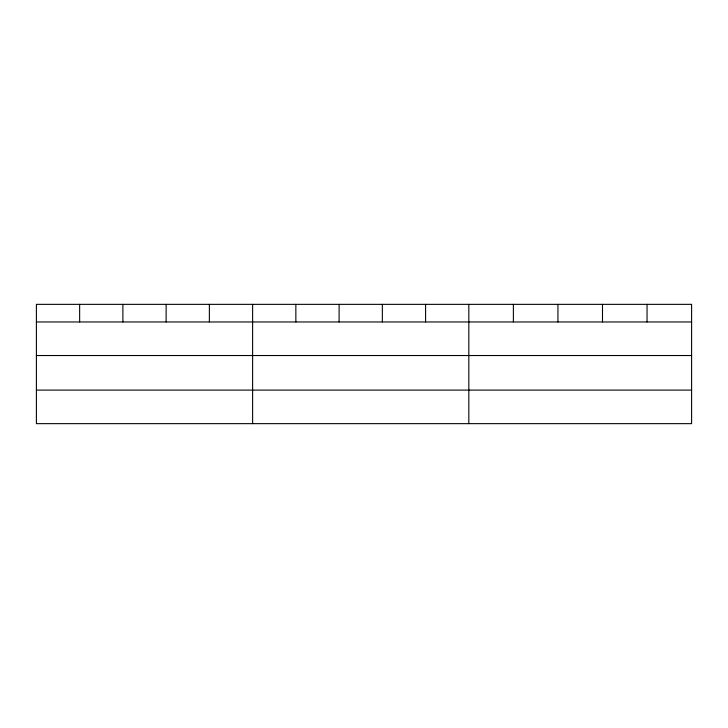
<?xml version="1.0" encoding="UTF-8"?>
<svg xmlns="http://www.w3.org/2000/svg" width="728" height="728" viewBox="0 0 728 728"><rect width="100%" height="100%" fill="white"/><g stroke="black" fill="none" stroke-linecap="round" stroke-linejoin="round"><path stroke-width="1.09" d="M36.4 321.967L691.6 321.967M36.4 355.528L691.6 355.528M36.4 390.099L691.6 390.099M647.046 304.349L647.046 321.967M602.493 304.349L602.493 321.967M557.939 304.349L557.939 321.967M513.386 304.349L513.386 321.967M468.832 304.349L468.832 423.651M425.589 304.349L425.589 321.967M382.346 304.349L382.346 321.967M339.102 304.349L339.102 321.967M295.859 304.349L295.859 321.967M252.616 304.349L252.616 423.651M209.373 304.349L209.373 321.967M166.13 304.349L166.13 321.967M122.886 304.349L122.886 321.967M79.643 304.349L79.643 321.967M691.6 304.349L36.4 304.349L36.4 423.651L691.6 423.651L691.6 304.349"/></g></svg>
